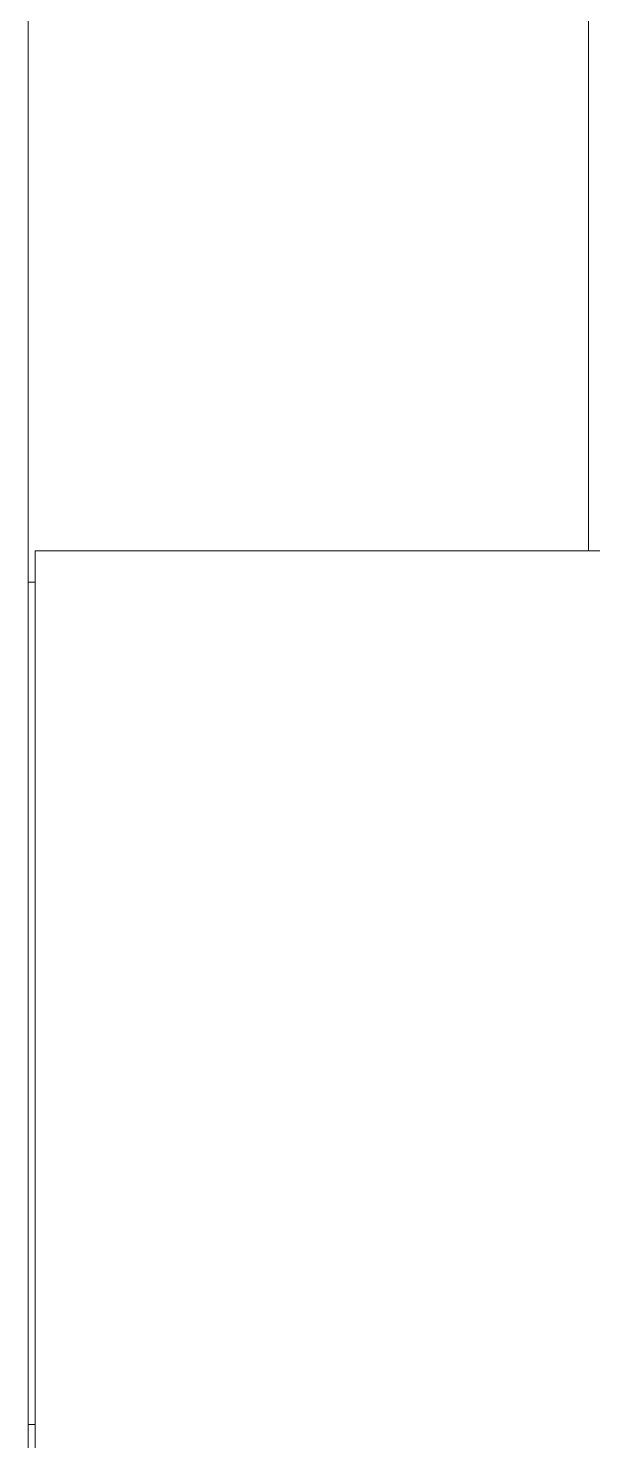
# Model space of a CAD drawing. Header units: millimetres. Extents: x 867 to 1330, y 209 to 507.
# Drawn here: x 1183.7857 to 1183.8108, y 446.543 to 446.606 of the extents above; entities that cross this region are included whole.
import ezdxf

# ---------------------------------------------------------------- set-up
doc = ezdxf.new("R2010")
doc.units = ezdxf.units.MM
doc.header["$LTSCALE"] = 5
doc.layers.add('I-ARQ', color=8, linetype='Continuous', lineweight=0)

msp = doc.modelspace()

# ---------------------------------------------------------------- linework, layer by layer
at = {"layer": 'I-ARQ'}
for p, q in [((1183.785663, 447.272536), (1183.785663, 446.062536)), ((1183.810663, 446.582724), (1183.810663, 447.272536))]:
    msp.add_line(p, q, dxfattribs=at)
at = {"layer": 'I-ARQ', "lineweight": 5}
for points in [[(1183.785976, 446.580253), (1183.785976, 446.580253), (1183.785976, 446.582724), (1183.785976, 446.582724)], [(1183.819687, 446.582724), (1183.819687, 446.582724), (1183.785976, 446.582724), (1183.785976, 446.582724)], [(1183.785663, 446.562536), (1183.785663, 446.562536), (1183.785663, 446.581322), (1183.785663, 446.581322)], [(1183.785663, 446.581322), (1183.785663, 446.581322), (1183.785976, 446.581322), (1183.785976, 446.581322)], [(1183.785976, 446.542349), (1183.785976, 446.542349), (1183.785976, 446.580253), (1183.785976, 446.580253)], [(1183.785663, 446.578277), (1183.785663, 446.578277), (1183.785663, 446.570014), (1183.785663, 446.570014)], [(1183.785663, 446.543752), (1183.785663, 446.543752), (1183.785663, 446.562536), (1183.785663, 446.562536)], [(1183.785663, 446.543752), (1183.785663, 446.543752), (1183.785976, 446.543752), (1183.785976, 446.543752)]]:
    msp.add_open_spline(points, degree=3, dxfattribs=at)
msp.add_open_spline([(1183.785663, 446.555061), (1183.785663, 446.555059), (1183.785663, 446.55506), (1183.785663, 446.55506), (1183.785663, 446.55506), (1183.785663, 446.55506), (1183.785663, 446.55506), (1183.785663, 446.55506), (1183.785663, 446.55506), (1183.785663, 446.55506), (1183.785663, 446.55506), (1183.785663, 446.55506), (1183.785663, 446.55506), (1183.785663, 446.55506), (1183.785663, 446.55506), (1183.785663, 446.55506), (1183.785663, 446.55506), (1183.785663, 446.55506), (1183.785663, 446.55506), (1183.785663, 446.55506), (1183.785663, 446.55506), (1183.785663, 446.55506), (1183.785663, 446.55506), (1183.785663, 446.55506), (1183.785663, 446.55506), (1183.785663, 446.55506), (1183.785663, 446.555061), (1183.785663, 446.555061), (1183.785663, 446.555061), (1183.785663, 446.555061), (1183.785663, 446.555061), (1183.785663, 446.555061), (1183.785663, 446.555061), (1183.785663, 446.555061), (1183.785663, 446.555061), (1183.785663, 446.555061)], degree=3, knots=[0, 0, 0, 0, 0.111111, 0.111111, 0.111111, 0.166667, 0.222222, 0.222222, 0.222222, 0.277778, 0.333333, 0.333333, 0.333333, 0.388889, 0.444444, 0.444444, 0.444444, 0.5, 0.555556, 0.555556, 0.555556, 0.611111, 0.666667, 0.666667, 0.666667, 0.722222, 0.777778, 0.777778, 0.777778, 0.833333, 0.888889, 0.888889, 0.888889, 0.944444, 1, 1, 1, 1], dxfattribs=at)

doc.saveas('drawing.dxf')
